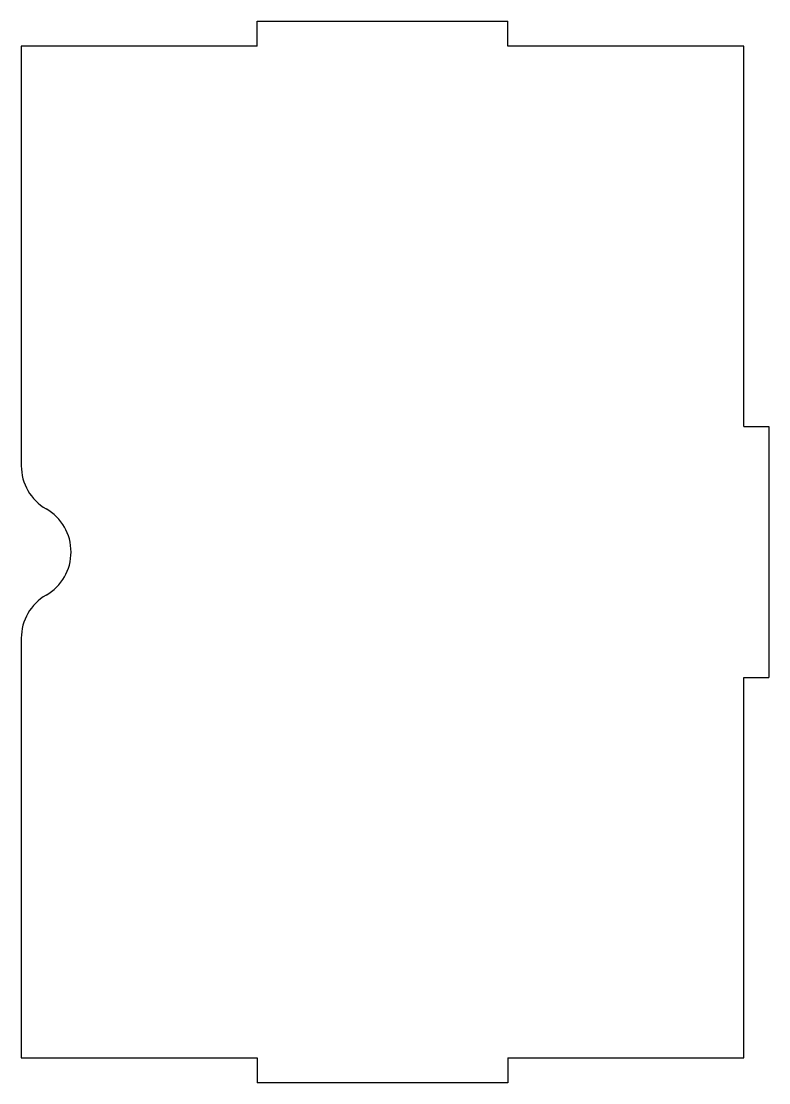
# Model space of a CAD drawing. Header units: millimetres. Extents: x 223 to 373, y 433 to 646.
import ezdxf

# ---------------------------------------------------------------- set-up
doc = ezdxf.new("R2010")
doc.units = ezdxf.units.MM
doc.layers.add('Shape2DView007', color=7, linetype='CONTINUOUS')

msp = doc.modelspace()

# ---------------------------------------------------------------- linework, layer by layer
at = {"layer": 'Shape2DView007'}
for p, q in [((270.35, 641), (270.35, 646)), ((270.35, 646), (320.65, 646)), ((320.65, 641), (320.65, 646)), ((223, 641), (223, 556.82)), ((270.35, 641), (223, 641)), ((368, 641), (320.65, 641)), ((368, 564.65), (368, 641)), ((368, 564.65), (373, 564.65)), ((373, 564.65), (373, 514.35)), ((223, 522.18), (223, 438)), ((368, 438), (368, 514.35)), ((368, 514.35), (373, 514.35)), ((223, 438), (270.35, 438)), ((270.35, 438), (270.35, 433)), ((320.65, 438), (368, 438)), ((320.65, 438), (320.65, 433)), ((320.65, 433), (270.35, 433))]:
    msp.add_line(p, q, dxfattribs=at)
for centre, start, end in [((233, 556.82), 180, -120), ((223, 539.5), 0, 60), ((223, 539.5), -60, 0), ((233, 522.18), 120, 180)]:
    msp.add_arc(centre, 10, start, end, dxfattribs=at)

doc.saveas('drawing.dxf')
